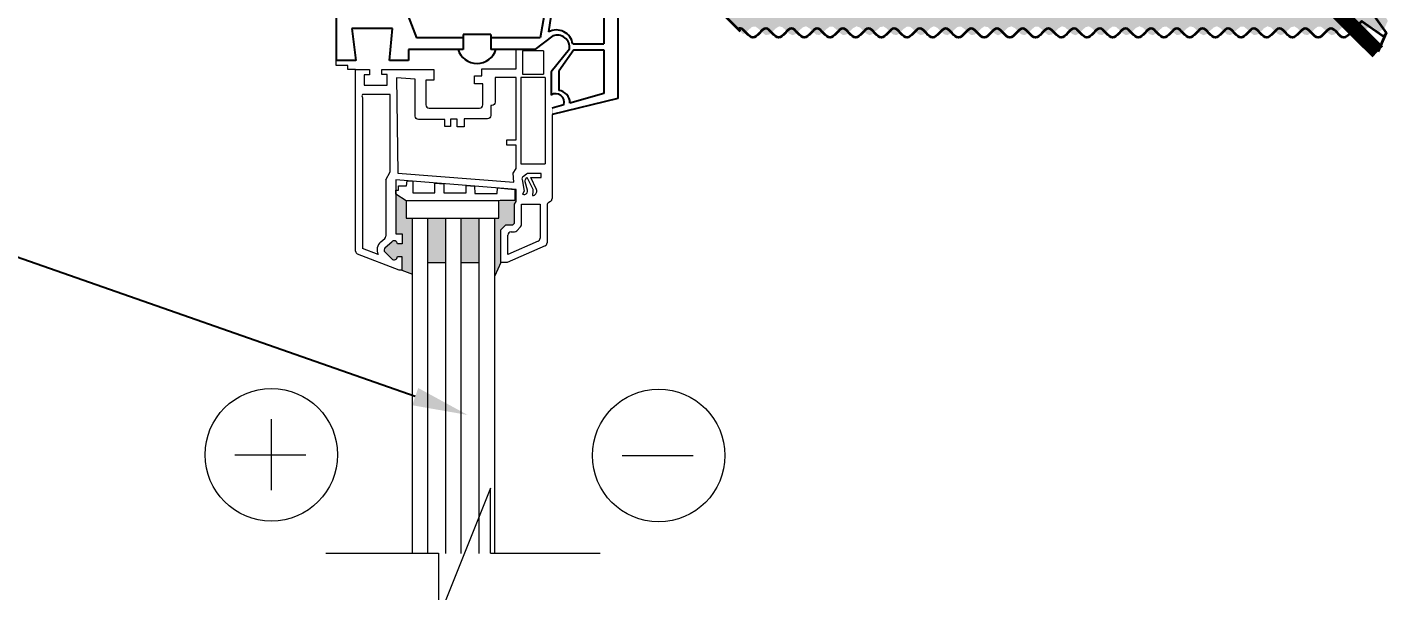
# Model space of a CAD drawing. Header units: millimetres. Extents: x 215300 to 349394, y -116838 to -1602.
# Drawn here: x 277471 to 283597, y -89260 to -86724 of the extents above; entities that cross this region are included whole.
import ezdxf
from ezdxf import colors
from ezdxf.entities.mleader import LeaderData, LeaderLine
from ezdxf.math import Vec2, Vec3

# ---------------------------------------------------------------- set-up
doc = ezdxf.new("R2010")
doc.units = ezdxf.units.MM
for name, color, linetype, lineweight in [('+АР_Размеры', 252, 'Continuous', 9), ('_Штриховки_точка', 5, 'Continuous', 30), ('АР_Тонкие', 250, 'Continuous', 5), ('Рисунок', 6, 'Continuous', 35)]:
    doc.layers.add(name, color=color, linetype=linetype, lineweight=lineweight)
doc.styles.add('Архитект', font='isocpeur.ttf', dxfattribs={"width": 0.8, "oblique": 8})

msp = doc.modelspace()

# ---------------------------------------------------------------- hatches: boundary and pattern name
at = {"lineweight": 15}
h = msp.add_hatch(color=256, dxfattribs=at)
h.paths.add_polyline_path([(279206.02, -87835.411), (279157.919, -87817.168), (279157.919, -87756.083), (279137.932, -87756.083, -0.47861309), (279120.613, -87770.892, -0.15114806), (279112.965, -87766.858), (279082.411, -87736.304, -0.43864899), (279083.301, -87714.796), (279112.349, -87690.194, -0.67214865), (279137.896, -87699.212), (279159.728, -87699.212), (279159.728, -87654.441), (279130.702, -87654.441), (279130.702, -87474.925), (279177.075, -87506.2), (279177.075, -87583.921), (279206.02, -87583.921)])
h.paths.add_polyline_path([(279356.387, -87783.429), (279275.42, -87783.429), (279275.42, -87583.921), (279356.387, -87583.921)])
h.paths.add_polyline_path([(279506.753, -87783.429), (279425.786, -87783.429), (279425.786, -87583.921), (279506.753, -87583.921)])
h.paths.add_polyline_path([(279604.1, -87782.754), (279576.153, -87843.201), (279576.153, -87583.921), (279595.035, -87583.921), (279595.035, -87506.2), (279600.502, -87503.385), (279666.194, -87503.385), (279666.194, -87453.813), (279672.284, -87454.295), (279672.284, -87507.826), (279665.282, -87519.954), (279665.282, -87605.801), (279657.971, -87613.112), (279626.071, -87613.112), (279604.1, -87636.159)])
at = {"layer": '_Штриховки_точка'}
h = msp.add_hatch(dxfattribs=at)
h.set_pattern_fill('AR-CONC', color=0, scale=0.867498, style=0)
h.set_pattern_definition([(50, (179267.03, -127761.12), (158.04475, -13.82712), [16.52583, -181.78411]), (355, (179267.03, -127761.12), (-30.57307, 165.74117), [13.22066, -145.4273]), (100.451, (179280.2, -127762.27), (127.47226, 151.9133), [14.04479, -154.49264]), (46.1842, (179267.03, -127717.05), (235.1604, -36.47162), [24.78874, -272.67617]), (96.6356, (179286.63, -127720.09), (205.9476, 214.64106), [21.0672, -231.73896]), (351.184, (179267.03, -127717.05), (205.9479, 214.6407), [19.831, -218.14093]), (21, (179289.07, -127728.06), (131.52554, -88.71509), [16.52583, -181.78411]), (326, (179289.07, -127728.06), (53.6131, 159.7826), [13.22066, -145.4273]), (71.4514, (179300.03, -127735.46), (185.13828, 71.06788), [14.04479, -154.49264]), (37.5, (179267.033, -127761.116), (2.679356, 73.35129), [0, -143.664535, 0, -147.63073, 0, -145.97815]), (7.5, (179267.03, -127761.116), (57.965894, 86.906403), [0, -84.17155, 0, -140.35937, 0, -55.636956]), (327.5, (179217.897, -127761.116), (117.62451, -4.96967), [0, -55.086095, 0, -171.868615, 0, -228.05643]), (317.5, (179195.86, -127761.12), (128.5017, 22.05742), [0, -71.61192, 0, -114.13839, 0, -161.95312])])
h.paths.add_polyline_path([(280544.527, -86604.335), (283429.845, -86604.335), (283429.845, -76993.711), (283540.187, -76996.585), (283566.488, -81175.316), (283556.956, -81201.352), (283579.462, -81227.388), (283596.073, -81253.424), (283578.253, -81279.46), (283556.519, -81305.496), (283567.599, -81331.531), (283592.287, -81357.567), (283589.252, -81383.603), (283563.782, -81409.639), (283558.425, -81435.675), (283582.506, -81461.711), (283595.642, -81487.747), (283575.119, -81513.783), (283555.772, -81539.818), (283570.574, -81565.854), (283594, -81591.89), (283586.686, -81617.926), (283561.351, -81643.962), (283560.333, -81669.998), (283585.406, -81696.034), (283594.64, -81722.07), (283572, -81748.106), (283555.625, -81774.141), (283573.663, -81800.177), (283595.243, -81826.213), (283583.876, -81852.249), (283559.261, -81878.285), (283562.614, -81904.321), (283588.094, -81930.357), (283593.137, -81956.393), (283568.964, -81982.428), (283556.101, -82008.464), (283576.799, -82034.5), (283595.948, -82060.536), (283580.891, -82086.572), (283557.58, -82112.608), (283565.201, -82138.644), (283590.502, -82164.68), (283591.2, -82190.715), (283566.077, -82216.751), (283557.141, -82242.787), (283579.914, -82268.823), (283596.048, -82294.859), (283577.796, -82320.895), (283556.374, -82346.931), (283568.025, -82372.967), (283592.565, -82399.002), (283588.894, -82425.038), (283563.408, -82451.074), (283558.678, -82477.11), (283582.942, -82503.146), (283595.529, -82529.182), (283574.66, -82555.218), (283555.712, -82581.254), (283571.021, -82607.289), (283594.213, -82633.325), (283586.288, -82659.361), (283561.022, -82685.397), (283560.646, -82711.433), (283585.815, -82737.469), (283594.45, -82763.505), (283571.548, -82789.541), (283555.657, -82815.576), (283574.121, -82841.612), (283595.381, -82867.648), (283583.448, -82893.684), (283558.988, -82919.72), (283562.975, -82945.756), (283588.466, -82971.792), (283592.879, -82997.828), (283568.53, -83023.863), (283556.22, -83049.899), (283577.258, -83075.935), (283596.002, -83101.971), (283580.442, -83128.007), (283557.372, -83154.043), (283565.601, -83180.079), (283590.828, -83206.115), (283590.883, -83232.15), (283565.671, -83258.186), (283557.337, -83284.222), (283580.365, -83310.258), (283596.01, -83336.294), (283577.338, -83362.33), (283556.242, -83388.366), (283568.455, -83414.402), (283592.833, -83440.438), (283588.529, -83466.473), (283563.039, -83492.509), (283558.941, -83518.545), (283583.374, -83544.581), (283595.404, -83570.617), (283574.201, -83596.653), (283555.664, -83622.689), (283571.47, -83648.725), (283594.416, -83674.76), (283585.885, -83700.796), (283560.701, -83726.832), (283560.966, -83752.868), (283586.218, -83778.904), (283594.249, -83804.94), (283571.099, -83830.976), (283555.702, -83857.012), (283574.58, -83883.047), (283595.508, -83909.083), (283583.017, -83935.119), (283558.723, -83961.155), (283563.343, -83987.191), (283588.831, -84013.227), (283592.612, -84039.263), (283568.099, -84065.299), (283556.351, -84091.334), (283577.717, -84117.37), (283596.043, -84143.406), (283579.992, -84169.442), (283557.174, -84195.478), (283566.006, -84221.514), (283591.145, -84247.55), (283590.559, -84273.586), (283565.27, -84299.621), (283557.543, -84325.657), (283580.813, -84351.693), (283595.958, -84377.729), (283576.878, -84403.765), (283556.121, -84429.801), (283568.888, -84455.837), (283593.093, -84481.873), (283588.159, -84507.908), (283562.676, -84533.944), (283559.213, -84559.98), (283583.802, -84586.016), (283595.268, -84612.052), (283573.742, -84638.088), (283555.63, -84664.124), (283571.922, -84690.16), (283594.608, -84716.195), (283585.477, -84742.231), (283560.387, -84768.267), (283561.294, -84794.303), (283586.617, -84820.339), (283594.038, -84846.375), (283570.652, -84872.411), (283555.761, -84898.447), (283575.039, -84924.482), (283595.623, -84950.518), (283582.582, -84976.554), (283558.468, -85002.59), (283563.717, -85028.626), (283589.191, -85054.662), (283592.335, -85080.698), (283567.673, -85106.734), (283556.493, -85132.77), (283578.174, -85158.805), (283596.07, -85184.841), (283579.54, -85210.877), (283556.988, -85236.913), (283566.416, -85262.949), (283591.455, -85288.985), (283590.228, -85315.021), (283564.873, -85341.057), (283557.76, -85367.092), (283581.259, -85393.128), (283595.893, -85419.164), (283576.419, -85445.2), (283556.012, -85471.236), (283569.325, -85497.272), (283593.344, -85523.308), (283587.782, -85549.344), (283562.32, -85575.379), (283559.494, -85601.415), (283584.227, -85627.451), (283595.12, -85653.487), (283573.285, -85679.523), (283555.609, -85705.559), (283572.375, -85731.595), (283594.79, -85757.631), (283585.065, -85783.666), (283560.081, -85809.702), (283561.629, -85835.738), (283587.011, -85861.774), (283593.816, -85887.81), (283570.207, -85913.846), (283555.832, -85939.882), (283575.499, -85965.918), (283595.725, -85991.953), (283582.144, -86017.989), (283558.222, -86044.025), (283564.097, -86070.061), (283589.543, -86096.097), (283592.05, -86122.133), (283567.25, -86148.169), (283556.647, -86174.205), (283578.631, -86200.24), (283596.084, -86226.276), (283579.086, -86252.312), (283556.812, -86278.348), (283566.83, -86304.384), (283591.756, -86330.419), (283589.891, -86356.457), (283564.486, -86382.493), (283557.982, -86408.526), (283581.688, -86434.556), (283595.82, -86460.601), (283576.012, -86486.66), (283555.932, -86512.678), (283569.597, -86538.629), (283593.442, -86564.677), (283587.874, -86590.998), (283562.686, -86617.145), (283558.635, -86642.319), (283581.706, -86667.525), (283596.944, -86695.84), (283583.597, -86725.94), (283555.602, -86746.994), (283540.437, -86731.456), (283525.271, -86720.899), (283510.106, -86723.237), (283494.94, -86736.366), (283479.775, -86751.64), (283464.609, -86760.298), (283449.443, -86755.364), (283434.278, -86741.17), (283419.112, -86726.466), (283403.947, -86720.011), (283388.781, -86727.329), (283373.616, -86742.283), (283358.45, -86756.113), (283343.284, -86760.09), (283328.119, -86750.683), (283312.953, -86735.274), (283297.788, -86722.624), (283282.622, -86721.293), (283267.457, -86732.484), (283252.291, -86748.043), (283237.126, -86759.209), (283221.96, -86757.838), (283206.794, -86745.167), (283191.629, -86729.763), (283176.463, -86720.385), (283161.298, -86724.402), (283146.132, -86738.247), (283130.967, -86753.192), (283115.801, -86760.476), (283100.635, -86753.986), (283085.47, -86739.271), (283070.304, -86725.091), (283055.139, -86720.195), (283039.973, -86728.883), (283024.808, -86744.163), (283009.642, -86757.274), (282994.476, -86759.572), (282979.311, -86748.989), (282964.145, -86733.449), (282948.98, -86721.712), (282933.814, -86722.11), (282918.649, -86734.282), (282903.483, -86749.777), (282888.318, -86759.835), (282873.152, -86756.759), (282857.986, -86743.302), (282842.821, -86728.156), (282827.655, -86720.082), (282812.49, -86725.707), (282797.324, -86740.144), (282782.159, -86754.635), (282766.993, -86760.422), (282751.827, -86752.491), (282736.662, -86737.38), (282721.496, -86723.848), (282706.331, -86720.596), (282691.165, -86730.531), (282676, -86746.013), (282660.834, -86758.28), (282645.668, -86758.858), (282630.503, -86747.224), (282615.337, -86731.677), (282600.172, -86720.979), (282585.006, -86723.099), (282569.841, -86736.128), (282554.675, -86751.434), (282539.51, -86760.259), (282524.344, -86755.531), (282509.178, -86741.412), (282494.013, -86726.65), (282478.847, -86720.004), (282463.682, -86727.138), (282448.516, -86742.041), (282433.351, -86755.954), (282418.185, -86760.142), (282403.019, -86750.894), (282387.854, -86735.511), (282372.688, -86722.753), (282357.523, -86721.202), (282342.357, -86732.258), (282327.192, -86747.816), (282312.026, -86759.116), (282296.86, -86757.964), (282281.695, -86745.403), (282266.529, -86729.975), (282251.364, -86720.44), (282236.198, -86724.245), (282221.033, -86738.005), (282205.867, -86752.999), (282190.702, -86760.466), (282175.536, -86754.169), (282160.37, -86739.514), (282145.205, -86725.259), (282130.039, -86720.159), (282114.874, -86728.679), (282099.708, -86743.924), (282084.543, -86757.134), (282069.377, -86759.649), (282054.211, -86749.21), (282039.046, -86733.68), (282023.88, -86721.819), (282008.715, -86721.996), (281993.549, -86734.049), (281978.384, -86749.56), (281963.218, -86759.766), (281948.052, -86756.905), (281932.887, -86743.542), (281917.721, -86728.356), (281902.556, -86720.109), (281887.39, -86725.533), (281872.225, -86739.901), (281857.059, -86754.457), (281841.894, -86760.442), (281826.728, -86752.688), (281811.562, -86737.621), (281796.397, -86723.999), (281781.231, -86720.533), (281766.066, -86730.316), (281750.9, -86745.778), (281735.735, -86758.161), (281720.569, -86758.96), (281705.403, -86747.453), (281690.238, -86731.9), (281675.072, -86721.062), (281659.907, -86722.963), (281644.741, -86735.89), (281629.576, -86751.227), (281614.41, -86760.216), (281599.245, -86755.695), (281584.079, -86741.655), (281568.913, -86726.837), (281553.748, -86720.001), (281538.582, -86726.948), (281523.417, -86741.799), (281508.251, -86755.792), (281493.086, -86760.189), (281477.92, -86751.103), (281462.754, -86735.748), (281447.589, -86722.884), (281432.423, -86721.113), (281417.258, -86732.034), (281402.092, -86747.589), (281386.927, -86759.019), (281371.761, -86758.088), (281356.595, -86745.639), (281341.43, -86730.188), (281326.264, -86720.497), (281311.099, -86724.09), (281295.933, -86737.764), (281280.768, -86752.805), (281265.602, -86760.452), (281250.437, -86754.35), (281235.271, -86739.756), (281220.105, -86725.43), (281204.94, -86720.126), (281189.774, -86728.476), (281174.609, -86743.685), (281159.443, -86756.991), (281144.278, -86759.723), (281129.112, -86749.429), (281113.946, -86733.911), (281098.781, -86721.929), (281083.615, -86721.884), (281068.45, -86733.817), (281053.284, -86749.341), (281038.119, -86759.694), (281022.953, -86757.049), (281007.787, -86743.782), (280992.622, -86728.558), (280977.456, -86720.139), (280962.291, -86725.361), (280947.125, -86739.658), (280931.96, -86754.277), (280916.794, -86760.458), (280901.629, -86752.883), (280886.463, -86737.862), (280871.297, -86724.152), (280856.132, -86720.474), (280840.966, -86730.102), (280825.801, -86745.543), (280810.635, -86758.038), (280795.47, -86759.058), (280780.304, -86747.681), (280765.138, -86732.124), (280749.973, -86721.149), (280734.807, -86722.83), (280719.642, -86735.652), (280704.476, -86751.019), (280693.997, -86755.708)])

# ---------------------------------------------------------------- linework, layer by layer
at = {"layer": '+АР_Размеры', "ltscale": 100}
for p, q in [((279556.554, -88798.296), (279323.422, -89383.127)), ((279556.554, -89090.712), (279556.554, -88798.296)), ((278815.436, -89090.712), (279323.422, -89090.712)), ((279323.422, -89090.712), (279323.422, -89383.127)), ((279556.554, -89090.712), (280050.569, -89090.712))]:
    msp.add_line(p, q, dxfattribs=at)
at = {"layer": '+АР_Размеры', "ltscale": 100, "elevation": 0}
for points in [[(278570.579, -88807.733), (278570.579, -88488.591)], [(278406.558, -88648.162), (278725.7, -88648.162)], [(280150.299, -88651.577), (280469.441, -88651.577)]]:
    msp.add_lwpolyline(points, dxfattribs=at)
at = {"layer": '+АР_Размеры', "ltscale": 100}
for centre in [(278570.579, -88648.162), (280314.32, -88651.577)]:
    msp.add_circle(centre, 298.275, dxfattribs=at)
for p, q in [((278861.802, -85751.781), (278861.802, -86874.719)), ((280130.788, -85913.899), (280130.788, -87045.298)), ((279828.902, -86493.275), (279780.282, -86772.178)), ((279124.612, -86511.368), (279224.546, -86772.178)), ((279852.669, -86509.4), (279818.899, -86745.324)), ((280066.966, -86509.4), (280066.966, -86799.634)), ((279115.705, -86730.382), (278933.491, -86730.382)), ((278933.491, -86730.382), (278951.48, -86874.719)), ((279102.175, -86874.719), (279115.705, -86730.382)), ((279434.298, -86772.178), (279224.546, -86772.178)), ((279434.298, -86757.287), (279434.298, -86823.979)), ((279559.332, -86757.287), (279434.298, -86757.287)), ((279559.332, -86757.287), (279559.332, -86823.979)), ((279780.282, -86772.178), (279559.332, -86772.178)), ((279837.637, -86763.682), (279756.185, -86823.979)), ((279927.423, -86799.634), (280066.966, -86799.634)), ((279434.298, -86823.979), (279187.917, -86823.979)), ((279187.917, -86823.979), (279187.917, -86874.719)), ((279756.185, -86823.979), (279559.332, -86823.979)), ((279912.613, -86822.826), (279830.496, -86925.53)), ((279932.483, -86825.478), (279864.266, -86922.216)), ((279932.483, -86825.478), (280066.966, -86825.478)), ((280066.966, -86825.478), (280066.966, -87021.983)), ((278951.48, -86874.719), (278861.802, -86874.719)), ((279187.917, -86874.719), (279102.175, -86874.719)), ((279864.266, -86922.216), (279864.266, -87008.265)), ((279830.496, -86925.53), (279830.496, -87029.383)), ((280130.788, -87045.298), (279834.498, -87116.814)), ((280066.966, -87021.983), (279914.547, -87065.346)), ((279887.174, -87073.134), (279834.481, -87089.257))]:
    msp.add_line(p, q)
at = {"lineweight": 15}
for p, q in [((279673.023, -86910.841), (279673.023, -86823.979)), ((279796.212, -86830.99), (279796.212, -86936)), ((278949.713, -87731.429), (278949.713, -86915.169)), ((278949.713, -86915.169), (279012.347, -86915.169)), ((279012.347, -86915.169), (279012.347, -86938.929)), ((279068.228, -86936.561), (279068.228, -86915.169)), ((279068.228, -86915.169), (279301.902, -86915.169)), ((279301.902, -86915.169), (279301.902, -86963.203)), ((279517.646, -86943.628), (279517.646, -86910.841)), ((279517.646, -86910.841), (279673.023, -86910.841)), ((279012.347, -86938.929), (278988.548, -86938.929)), ((278988.548, -86938.929), (278988.548, -86985.28)), ((279092.008, -86936.561), (279068.228, -86936.561)), ((279092.008, -86985.28), (279092.008, -86936.561)), ((279301.902, -86963.203), (279266.504, -86963.203)), ((279266.504, -86963.203), (279266.504, -87074.101)), ((279485.645, -86979.697), (279485.645, -86943.628)), ((279485.645, -86943.628), (279517.646, -86943.628)), ((279522.571, -86979.697), (279485.645, -86979.697)), ((279522.571, -87074.101), (279522.571, -86979.697)), ((279802.758, -86950.876), (279802.758, -87338.422)), ((278988.548, -86985.28), (279092.008, -86985.28)), ((279281.133, -87088.73), (279507.942, -87088.73)), ((279834.498, -87116.814), (279834.498, -87481.755)), ((279086.339, -87411.501), (279086.339, -87663.849)), ((279672.284, -87454.295), (279130.702, -87411.501)), ((279130.702, -87411.501), (279130.702, -87654.441)), ((279672.284, -87507.826), (279672.284, -87454.295)), ((279665.282, -87519.954), (279672.284, -87507.826)), ((279665.282, -87605.801), (279665.282, -87519.954)), ((279697.021, -87612.889), (279697.021, -87519.954)), ((279780.247, -87519.954), (279780.247, -87674.271)), ((279811.986, -87525.256), (279811.986, -87695.074)), ((279827.183, -87508.036), (279819.301, -87512.587)), ((279834.498, -87481.755), (279834.498, -87495.367)), ((279130.702, -87654.441), (279159.728, -87654.441)), ((279159.728, -87654.441), (279159.728, -87699.212)), ((279604.1, -87636.159), (279626.071, -87613.112)), ((279604.1, -87782.754), (279604.1, -87636.159)), ((279626.071, -87613.112), (279657.971, -87613.112)), ((279650.469, -87644.852), (279665.058, -87644.852)), ((279657.971, -87613.112), (279665.282, -87605.801)), ((279675.403, -87640.567), (279692.737, -87623.233)), ((279062.788, -87690.575), (279081.164, -87675.012)), ((279083.301, -87714.796), (279112.349, -87690.194)), ((279159.728, -87699.212), (279137.938, -87699.212)), ((279803.194, -87708.488), (279632.523, -87782.754)), ((279635.84, -87746.697), (279635.84, -87659.481)), ((279771.455, -87687.685), (279635.84, -87746.697)), ((279145.838, -87817.168), (278959.074, -87745.077)), ((279051.252, -87746.635), (278981.452, -87719.693)), ((279082.411, -87736.304), (279112.965, -87766.858)), ((279137.938, -87756.513), (279137.938, -87756.083)), ((279137.938, -87756.083), (279157.919, -87756.083)), ((279157.919, -87756.083), (279157.919, -87817.168)), ((279157.919, -87817.168), (279145.838, -87817.168)), ((279157.919, -87817.168), (279206.02, -87835.411)), ((279275.42, -87783.429), (279356.387, -87783.429)), ((279425.786, -87783.429), (279506.753, -87783.429)), ((279604.1, -87782.754), (279576.153, -87843.201)), ((279632.523, -87782.754), (279604.1, -87782.754))]:
    msp.add_line(p, q, dxfattribs=at)
at = {"const_width": 1.735, "elevation": 0}
for points in [[(279434.298, -86772.178), (279434.298, -86823.979), (279187.917, -86823.979), (279187.917, -86874.719), (279102.175, -86874.719), (279115.705, -86730.382), (278933.491, -86730.382), (278951.48, -86874.719), (278861.802, -86874.719), (278861.802, -85913.899)], [(279834.498, -87116.814), (280130.788, -87045.298), (280130.788, -85913.899)], [(279124.612, -86511.368), (279224.546, -86772.178), (279434.298, -86772.178)]]:
    msp.add_lwpolyline(points, dxfattribs=at)
for points in [[(279828.902, -86493.275), (279780.282, -86772.178), (279559.332, -86772.178), (279559.332, -86823.979), (279756.185, -86823.979), (279837.637, -86763.682, -0.58413033), (279912.221, -86823.316), (279830.496, -86925.53), (279830.496, -87029.383, -0.70077343), (279887.174, -87073.134), (279834.481, -87089.259), (279834.498, -87116.814)], [(280066.966, -86509.4), (280066.966, -86799.634), (279927.423, -86799.634, 0.51973706), (279818.899, -86745.324), (279852.669, -86509.4), (280066.966, -86509.4)], [(280066.966, -86825.478), (280066.966, -87021.983), (279914.547, -87065.341, 0.37765764), (279864.266, -87008.265), (279864.266, -86922.216), (279932.483, -86825.478), (280066.966, -86825.478)]]:
    msp.add_lwpolyline(points, format="xyb", dxfattribs=at)
at = {"lineweight": 15, "elevation": 0}
for points in [[(279796.212, -86830.99), (279701.611, -86830.99), (279701.611, -86936), (279796.212, -86936)], [(278949.713, -86915.169), (278914.31, -86915.169), (278914.31, -86897.112), (278861.802, -86897.112), (278861.802, -86874.719)], [(279802.758, -86950.876), (279693.067, -86950.876), (279693.067, -87338.422), (279802.758, -87338.422)], [(279177.075, -87506.2), (279130.702, -87474.925), (279130.702, -87458.071), (279143.225, -87458.071), (279143.225, -87438.277), (279179.467, -87438.705), (279181.301, -87415.499), (279208.067, -87417.614), (279208.067, -87469.447), (279307.148, -87469.447), (279306.981, -87425.43)], [(279306.981, -87425.43), (279346.768, -87428.574), (279346.768, -87469.104), (279447.775, -87469.104), (279447.372, -87436.523), (279485.766, -87439.557), (279485.987, -87472.624), (279587.055, -87472.624), (279589.023, -87447.716), (279666.194, -87453.813), (279666.194, -87503.385), (279600.502, -87503.385), (279595.035, -87506.2)], [(279697.021, -87519.954), (279780.247, -87519.954)], [(279206.02, -89091.996), (279206.02, -87583.921)], [(279275.42, -89091.996), (279275.42, -87583.921)], [(279356.387, -89091.996), (279356.387, -87583.921)], [(279425.786, -89091.996), (279425.786, -87583.921)], [(279506.753, -89091.996), (279506.753, -87583.921)], [(279576.153, -89091.996), (279576.153, -87583.921)]]:
    msp.add_lwpolyline(points, dxfattribs=at)
for points in [[(279133.202, -86951.532), (279139.323, -87380.344), (279662.365, -87421.672), (279659.779, -87381.121), (279672.866, -87360.338), (279672.866, -87254.814), (279630.473, -87254.814), (279630.473, -87231.634), (279672.866, -87231.634), (279672.866, -86950.876), (279578.472, -86950.876), (279578.472, -87061.745, -0.41421356), (279563.843, -87076.374), (279558.471, -87076.374), (279558.471, -87121.707, -0.41421356), (279543.842, -87136.336), (279438.488, -87136.336), (279438.488, -87172.3), (279406.488, -87172.3), (279406.488, -87138.733), (279376.899, -87138.733), (279376.899, -87171.501), (279351.31, -87171.501), (279351.31, -87139.532), (279272.112, -87139.532), (279233.072, -87139.532, -0.41421356), (279218.443, -87124.903), (279218.443, -86958.676)], [(279720.88, -87470.717), (279721.801, -87469.369, 0.22062377), (279723.829, -87457.227), (279713.729, -87420.569, -0.20074549), (279715.163, -87409.368), (279720.994, -87399.269), (279746.985, -87453.714, -0.13715433), (279748.34, -87461.474), (279746.355, -87481.289), (279746.764, -87481.33, 0.2948812), (279760.891, -87474.088), (279764.04, -87468.634, 0.24631991), (279764.591, -87455.056), (279738.918, -87400.867), (279785.652, -87400.867), (279785.652, -87382.557), (279727.889, -87382.557, 0.15446254), (279719.472, -87385.221), (279704.962, -87395.427, 0.29504625), (279699.012, -87410.153), (279708.907, -87461.647), (279701.14, -87474.928), (279701.489, -87475.129, 0.39208687)]]:
    msp.add_lwpolyline(points, format="xyb", close=True, dxfattribs=at)
msp.add_lwpolyline([(279086.339, -87411.501), (279105.777, -87375.347), (279105.777, -87026.266), (278981.452, -87026.266, 0.41421356), (278981.452, -87040.895), (278981.452, -87719.693)], format="xyb", dxfattribs=at)
msp.add_lwpolyline([(279177.075, -87583.921), (279595.035, -87583.921), (279595.035, -87506.2), (279177.075, -87506.2)], close=True, dxfattribs=at)
for centre, radius, start, end in [((279854.094, -86810.579), 74.142, 8.4897186, 118.3400055), ((279858.063, -86814.883), 55.125, 351.7154448, 111.7489585), ((279496.372, -86799.115), 88.666, 196.2855486, 343.7144514), ((279850.892, -87061.549), 38.087, 342.291211, 122.3782134), ((279857.013, -87065.341), 57.535, 359.9942675, 82.7577081)]:
    msp.add_arc(centre, radius, start, end)
at = {"lineweight": 15}
for centre, radius, start, end in [((279281.133, -87074.101), 14.629, 180, 270), ((279507.942, -87074.101), 14.629, 270, 0), ((279826.615, -87525.256), 14.629, 120, 180), ((279819.869, -87495.367), 14.629, 300, 0), ((279650.469, -87659.481), 14.629, 90, 180), ((279665.058, -87630.222), 14.629, 270, 315), ((279682.392, -87612.889), 14.629, 315, 0), ((279092.755, -87725.959), 46.369, 130.2615577, 206.4816309), ((279092.755, -87725.959), 14.629, 130.2615577, 225), ((279071.71, -87663.849), 14.629, 310.2615577, 0), ((279123.284, -87699.912), 14.629, 3.3703245, 138.3703245), ((279765.618, -87674.271), 14.629, 293.5157665, 0), ((279797.357, -87695.074), 14.629, 293.5157665, 0), ((278964.342, -87731.429), 14.629, 180, 248.8935183), ((279123.309, -87756.513), 14.629, 225, 0)]:
    msp.add_arc(centre, radius, start, end, dxfattribs=at)
at = {"layer": 'Рисунок'}
msp.add_line((280255.361, -86315.169), (280681.506, -86741.314), dxfattribs=at)
at = {"layer": 'Рисунок', "const_width": 69.4, "elevation": 0}
msp.add_lwpolyline([(283245.055, -86530.194), (283551.985, -86835.055)], dxfattribs=at)
at = {"layer": 'Рисунок', "elevation": 0}
for points in [[(283574.954, -86604.335), (283522.48, -86654.98), (283588.963, -86749.442), (283552.729, -86834.331)], [(283429.845, -86749.444), (283480.49, -86696.97), (283574.952, -86763.453), (283584.771, -86759.261)]]:
    msp.add_lwpolyline(points, dxfattribs=at)
at = {"layer": 'Рисунок'}
msp.add_open_spline([(283430.568, -86748.7), (283420.115, -86759.446), (283389.861, -86791.841), (283341.261, -86689.802), (283283.314, -86811.007), (283225.511, -86689.623), (283167.67, -86811.055), (283109.839, -86689.61), (283052.005, -86811.058), (282994.172, -86689.609), (282936.339, -86811.059), (282878.506, -86689.609), (282820.673, -86811.059), (282762.84, -86689.609), (282705.006, -86811.059), (282647.173, -86689.609), (282589.34, -86811.059), (282531.507, -86689.609), (282473.674, -86811.059), (282415.841, -86689.609), (282358.007, -86811.059), (282300.174, -86689.609), (282242.341, -86811.059), (282184.508, -86689.609), (282126.675, -86811.059), (282068.842, -86689.609), (282011.008, -86811.059), (281953.175, -86689.609), (281895.342, -86811.059), (281837.509, -86689.609), (281779.676, -86811.059), (281721.843, -86689.609), (281664.009, -86811.059), (281606.176, -86689.609), (281548.343, -86811.059), (281490.51, -86689.609), (281432.677, -86811.059), (281374.843, -86689.609), (281317.01, -86811.059), (281259.177, -86689.609), (281201.344, -86811.059), (281143.511, -86689.609), (281085.678, -86811.059), (281027.844, -86689.609), (280970.011, -86811.059), (280912.178, -86689.609), (280854.345, -86811.059), (280796.512, -86689.609), (280738.679, -86811.059), (280697.357, -86724.283), (280675.313, -86730.926), (280672.546, -86732.354)], degree=3, knots=[3.00325971, 3.00325971, 3.00325971, 3.00325971, 3.66196668, 4.88262225, 6.10327781, 7.32393337, 8.54458893, 9.76524449, 10.98590005, 12.20655562, 13.42721118, 14.64786674, 15.8685223, 17.08917786, 18.30983342, 19.53048899, 20.75114455, 21.97180011, 23.19245567, 24.41311123, 25.63376679, 26.85442235, 28.07507792, 29.29573348, 30.51638904, 31.7370446, 32.95770016, 34.17835572, 35.39901129, 36.61966685, 37.84032241, 39.06097797, 40.28163353, 41.50228909, 42.72294466, 43.94360022, 45.16425578, 46.38491134, 47.6055669, 48.82622246, 50.04687802, 51.26753359, 52.48818915, 53.70884471, 54.92950027, 56.15015583, 57.37081139, 58.59146696, 59.81212252, 61.03277808, 61.20794908, 61.20794908, 61.20794908, 61.20794908], dxfattribs=at)

# ---------------------------------------------------------------- leaders
at = {"layer": 'АР_Тонкие'}
ml = msp.add_multileader_mtext('Standard', dxfattribs=at)
ml.set_content('\\pxqlsm1;Оконный блок из ПВХ профиля армированного (толщина профиля не менее 70 мм). Профиль ламинированный с двух сторон по RAL 7016.', color=256, style='Архитект')
ml.set_leader_properties()
ml.build(insert=Vec2(0, 0))
ml.multileader.update_dxf_attribs({"text_left_attachment_type": 6, "text_right_attachment_type": 6, "dogleg_length": 100, "arrow_head_size": 250})
ctx = ml.context
ctx.base_point, ctx.char_height, ctx.arrow_head_size, ctx.landing_gap_size, ctx.plane_origin, ctx.plane_x_axis = Vec3(275586.324, -87151.823), 250, 250, 25, Vec3(258804.125, -103427.904), Vec3(-1, 0)
ctx.left_attachment, ctx.right_attachment = 6, 6
notes = []
notes.append((ctx, [(1, (1, 1, 0), (275686.324, -87151.823), (-1, 0), 100, [(0, [(279454.273, -88469.122)], 0, [])])]))
ctx.mtext.insert, ctx.mtext.width, ctx.mtext.defined_height, ctx.mtext.flow_direction = Vec3(270423.216, -86826.823), 5208.75, 325, 5
for ctx, leaders in notes:
    for number, flags, end, landing, length, lines in leaders:
        leader = LeaderData()
        leader.index, (leader.has_last_leader_line, leader.has_dogleg_vector, leader.attachment_direction) = number, flags
        leader.last_leader_point, leader.dogleg_vector, leader.dogleg_length = Vec3(end), Vec3(landing), length
        for number, points, colour, breaks in lines:
            line = LeaderLine()
            line.index, line.vertices, line.color, line.breaks = number, Vec3.list(points), colors.encode_raw_color(colour), breaks
            leader.lines.append(line)
        ctx.leaders.append(leader)

doc.saveas('drawing.dxf')
